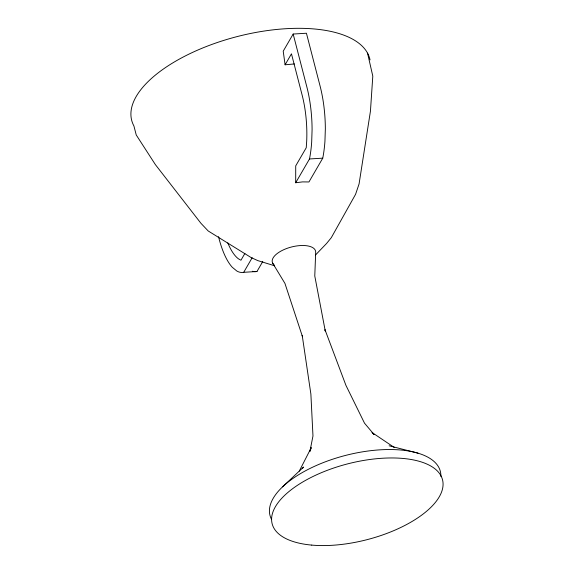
<?xml version="1.0" encoding="UTF-8"?>
<svg xmlns="http://www.w3.org/2000/svg" width="574" height="574" viewBox="0 0 574 574"><rect width="100%" height="100%" fill="white"/><g stroke="black" fill="none" stroke-linecap="round" stroke-linejoin="round"><path stroke-width="0.86" d="M285.091 64.79L283.219 51.186L293.171 34.038L306.43 33.242L320.12 86.179A67.66 24.359 86.5 0 1 325.343 128.935L324.941 141.247A67.66 24.359 86.5 0 1 322.753 158.166L308.948 181.958L302.584 181.893L295.689 182.754L295.718 165.864L306.236 147.755L306.695 141.147A61.052 21.977 86.5 0 0 302.139 95.112L291.463 53.82L285.091 64.79L294.376 63.951M309.989 451.078L312.974 435.975L310.878 394.051L302.211 335.367L302.498 336.716L284.934 283.391L272.715 263.229M310.06 451.2L311.266 447.634L299.255 471.154M244.897 253.428L240.951 260.223L238.411 258.795A61.052 21.977 86.5 0 1 227.806 242.888M218.515 236.675L218.967 238.411A67.66 24.359 86.5 0 0 232.262 267.254L236.818 271.021A67.66 24.359 86.5 0 0 243.713 272.306L252.173 257.726M295.689 182.754L309.501 158.962A67.66 24.359 86.5 0 0 311.682 142.043L312.084 129.731A67.66 24.359 86.5 0 0 306.86 86.983L293.171 34.038M243.713 272.306L256.965 271.502L262.756 261.529M302.484 468.377L303.553 467.064L282.559 486.852M315.449 255.057L326.549 243.498L331.291 237.693L355.564 194.335L359.066 183.967L370.445 111.148L372.799 76.134L367.547 53.131M309.501 158.962L322.753 158.166M389.129 445.776L418.008 453.166M274.616 265.784L257.783 260.603L251.204 257.611L208.211 230.978L200.936 223.293L155.389 164.63L136.239 134.969L133.907 125.95A122.958 54.674 -14.5 0 1 231.752 38.035A122.958 54.674 -14.5 0 1 370.029 59.868M394.338 447.505L372.06 432.516L373.861 434.418M373.947 434.367L364.504 423.16L345.921 385.333L324.992 329.706L325.271 331.047L314.774 275.972L315.686 252.546A22.336 9.93 -14.5 0 0 289.784 247.466A22.336 9.93 -14.5 0 0 274.071 264.851M271.567 519.391A87.98 39.118 -14.5 0 1 346.222 455.247A87.98 39.118 -14.5 0 1 440.882 476.413M256.965 271.502A67.66 24.359 86.5 0 1 252.388 271.237M311.725 545.099A87.98 39.118 -14.5 0 0 443.013 485.719A87.98 39.118 -14.5 0 0 317.271 474.483A87.98 39.118 -14.5 0 0 311.725 545.099"/></g></svg>
